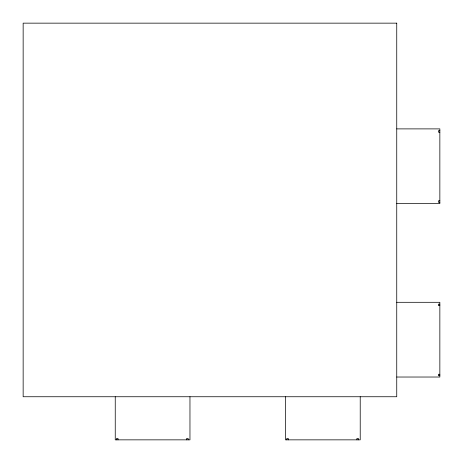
<?xml version="1.0" encoding="UTF-8"?>
<svg xmlns="http://www.w3.org/2000/svg" width="463" height="463" viewBox="0 0 463 463"><rect width="100%" height="100%" fill="white"/><g stroke="black" fill="none" stroke-linecap="round" stroke-linejoin="round"><path stroke-width="0.69" d="M396.745 128.888L439.85 128.888L439.85 203.604L396.745 203.604M439.85 130.728L438.415 130.728L438.415 132.163L439.85 132.163M439.85 200.849L438.415 200.849L438.415 202.285L439.85 202.285M396.745 302.304L439.85 302.304L439.85 377.027L396.745 377.027M439.85 304.15L438.415 304.15L438.415 305.586L439.85 305.586M439.85 374.272L438.415 374.272L438.415 375.707L439.85 375.707M360.22 396.745L360.22 439.85L285.503 439.85L285.503 396.745M358.379 439.85L358.379 438.415L356.944 438.415L356.944 439.85M288.258 439.85L288.258 438.415L286.823 438.415L286.823 439.85M189.963 396.745L189.963 439.85L115.246 439.85L115.246 396.745M188.123 439.85L188.123 438.415L186.687 438.415L186.687 439.85M118.001 439.85L118.001 438.415L116.566 438.415L116.566 439.85M396.745 23.15L23.15 23.15L23.15 396.745L396.745 396.745L396.745 23.15"/></g></svg>
